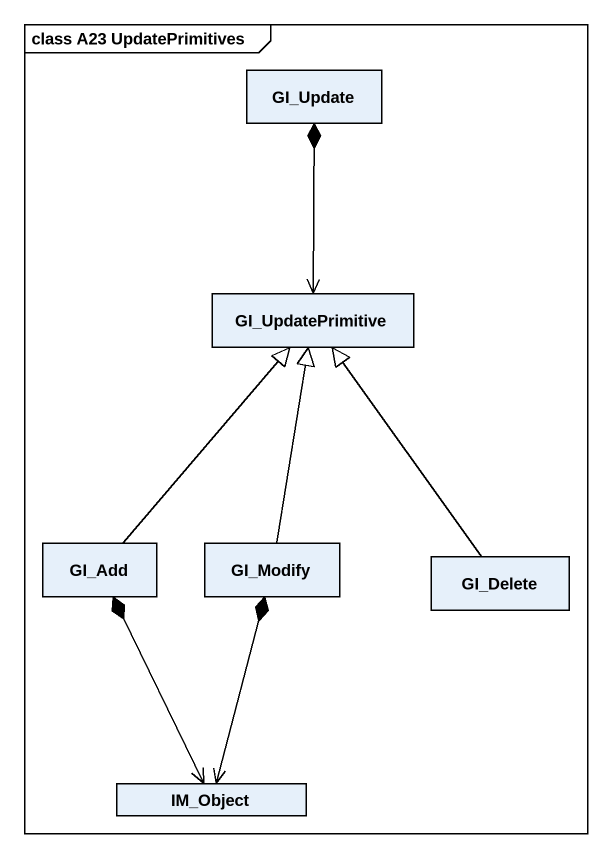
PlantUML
@startuml
mainframe class A23 UpdatePrimitives
hide circle
hide empty members
class GI_Update
class GI_UpdatePrimitive
class GI_Add
class GI_Modify
class GI_Delete
class IM_Object
GI_Update *--> GI_UpdatePrimitive
GI_Add -up-|> GI_UpdatePrimitive
GI_Add *--> IM_Object
GI_Modify -up-|> GI_UpdatePrimitive
GI_Modify *--> IM_Object
GI_Delete -up-|> GI_UpdatePrimitive
@enduml
